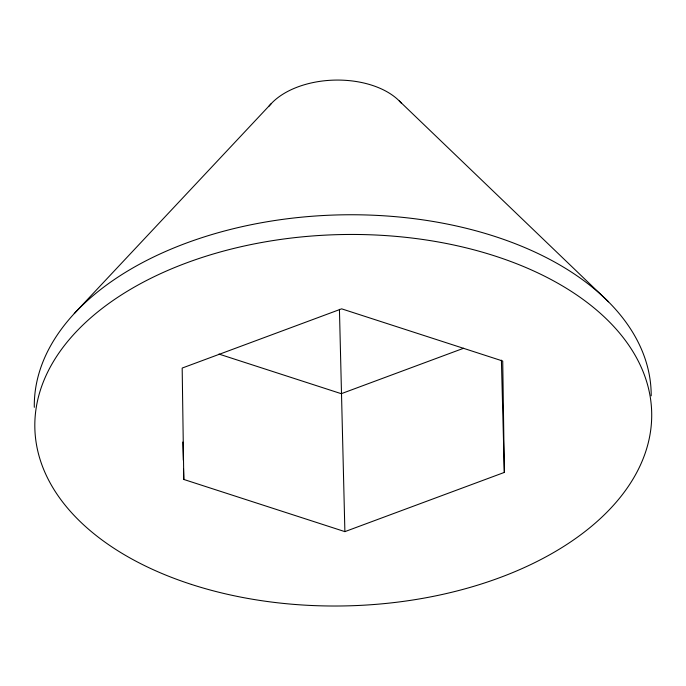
<?xml version="1.0" encoding="UTF-8"?>
<svg xmlns="http://www.w3.org/2000/svg" width="686" height="686" viewBox="0 0 686 686"><rect width="100%" height="100%" fill="white"/><g stroke="black" fill="none" stroke-linecap="round" stroke-linejoin="round"><path stroke-width="1.03" d="M74.268 313.571L271.081 103.792M463.625 348.256L341.268 393.695L218.928 354.07M344.887 531.633L504.339 472.414L502.718 361.016L341.637 308.837L182.176 368.065L183.797 479.454L344.887 531.633L339.433 309.326M399.303 100.971L608.508 301.831M501.397 360.141L504.339 472.414M182.819 442.033L183.299 460.212M183.522 468.761L183.797 479.454M269.015 106.201A74.045 44.564 -1.5 0 1 334.871 80.099A74.045 44.564 -1.5 0 1 401.447 103.286M34.3 407.312A308.52 185.674 -1.5 0 1 341.774 214.838A308.52 185.674 -1.5 0 1 651.194 395.839M191.385 584.412A308.52 185.674 -1.5 0 0 651.7 413.452A308.52 185.674 -1.5 0 0 186.695 262.841A308.52 185.674 -1.5 0 0 191.385 584.412"/></g></svg>
